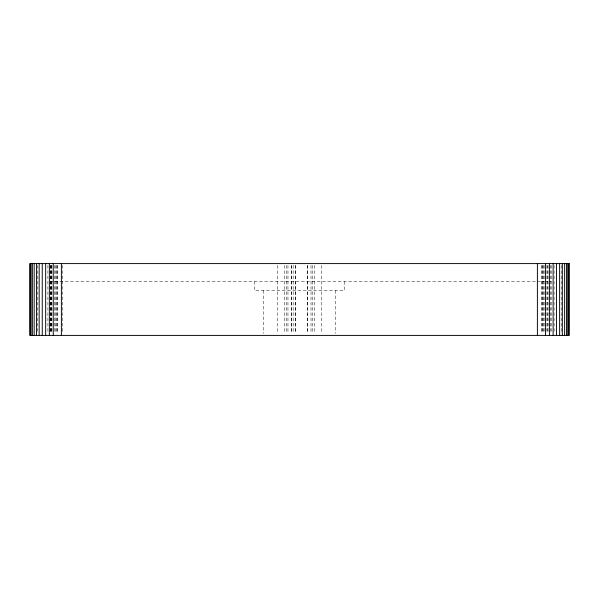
<?xml version="1.0" encoding="UTF-8"?>
<svg xmlns="http://www.w3.org/2000/svg" width="599" height="599" viewBox="0 0 599 599"><rect width="100%" height="100%" fill="white"/><g stroke="black" fill="none" stroke-linecap="round" stroke-linejoin="round"><path stroke-width="0.45" stroke-dasharray="3 2.25" d="M50.541 281.545L53.206 281.545M54.666 281.545L536.554 281.545M537.49 281.545L544.117 281.545M546.415 281.545L548.063 281.545M550.196 281.545L551.095 281.545M561.51 265.454L561.51 333.546M554.105 265.454L554.105 333.546M551.095 265.387L551.095 333.553M550.878 265.387L550.878 333.553M548.063 265.387L548.063 333.553M547.628 265.387L547.628 333.553M546.902 265.387L546.902 333.553M544.117 265.387L544.117 333.553M543.51 265.387L543.51 333.553M542.544 265.387L542.544 333.553M542.095 265.387L542.095 333.553M541.436 265.387L541.436 333.553M344.447 281.545L344.447 290.522L254.53 290.522L254.53 281.545M335.395 290.522L335.395 333.538M321.551 265.454L321.551 333.546M314.685 265.454L314.685 333.546M312.319 265.387L312.319 333.553M311.016 265.454L311.016 333.546M307.399 265.387L307.399 333.553M307.235 265.454L307.235 333.546M295.592 265.454L295.592 333.546M295.24 265.387L295.24 333.553M293.166 265.387L293.166 333.553M291.743 265.454L291.743 333.546M291.571 265.387L291.571 333.553M287.962 265.454L287.962 333.546M286.651 265.387L286.651 333.553M284.293 265.454L284.293 333.546M277.419 265.454L277.419 333.546M263.582 290.522L263.582 333.538M62.566 265.387L62.566 333.553M57.354 265.387L57.354 333.553M57.115 265.387L57.115 333.553M56.246 265.387L56.246 333.553M55.7 265.387L55.7 333.553M54.666 265.387L54.666 333.553M51.881 265.387L51.881 333.553M51.581 265.387L51.581 333.553M51.14 265.454L51.14 333.546M50.72 265.387L50.72 333.553M50.541 265.387L50.541 333.553M47.905 265.387L47.905 333.553M37.692 265.454L37.692 333.546"/><path stroke-width="0.9" d="M568.84 263.59L568.84 335.41M567.762 263.59L567.762 335.41M566.444 263.59L566.444 335.41M564.625 263.59L564.625 335.41M562.341 263.59L562.341 335.41M559.631 263.59L559.631 335.41M556.538 263.59L556.538 335.41M553.117 263.59L553.117 335.41M549.425 263.59L549.425 335.41M545.532 263.59L545.532 335.41M537.393 263.59L537.393 335.41M61.39 263.59L61.39 335.41M53.251 263.59L53.251 335.41M49.358 263.59L49.358 335.41M45.674 263.59L45.674 335.41M42.252 263.59L42.252 335.41M39.16 263.59L39.16 335.41M36.449 263.59L36.449 335.41M34.165 263.59L34.165 335.41M32.346 263.59L32.346 335.41M31.021 263.59L31.021 335.41M30.152 263.59L30.152 335.41M569.05 263.59L29.95 263.59L29.95 335.41L569.05 335.41L569.05 263.59"/></g></svg>
